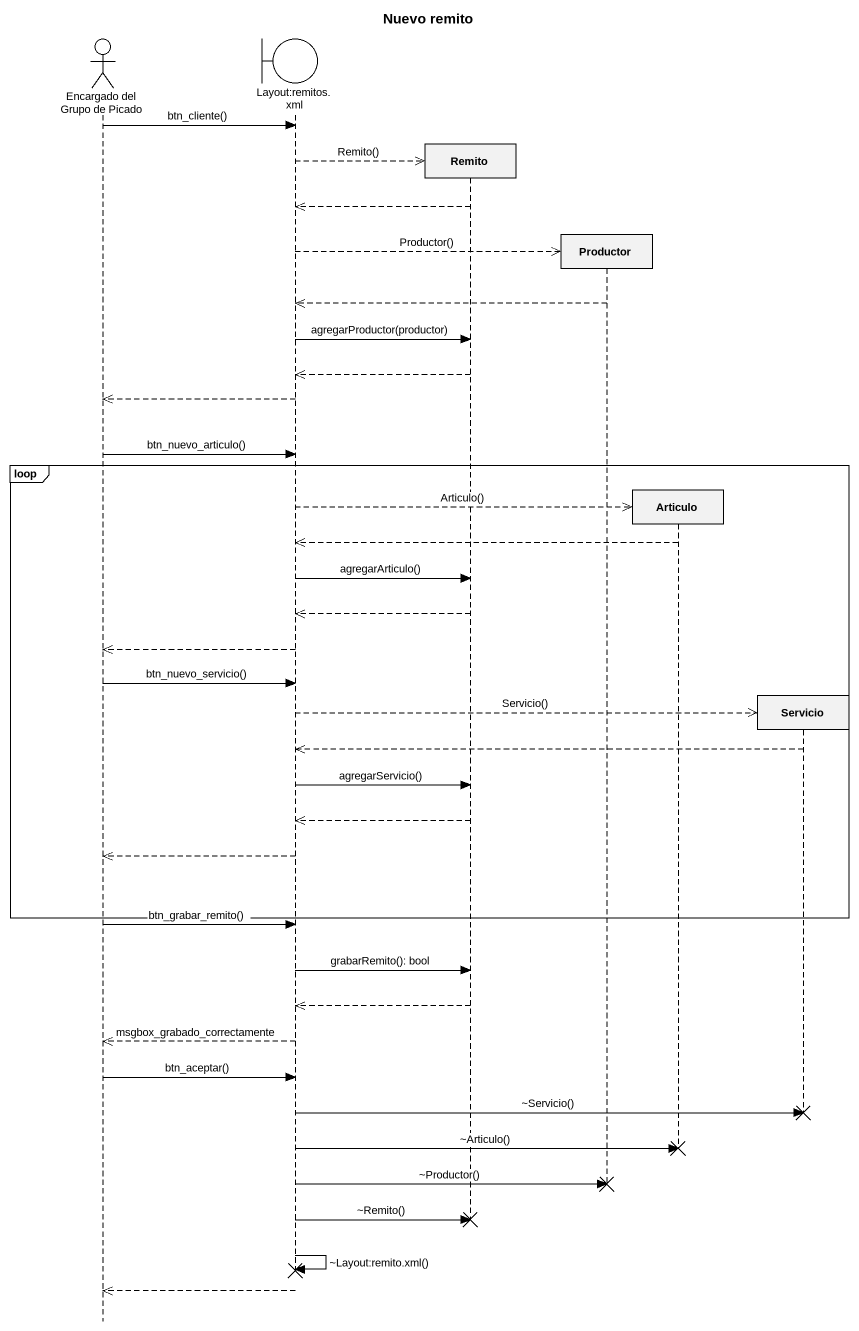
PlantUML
@startuml
title Nuevo remito
hide footbox
actor "Encargado del Grupo de Picado" as Encargado_del_Grupo_de
boundary "Layout:remitos.xml" as Layout_remitos_xml
participant Remito
participant Productor
participant Articulo
participant Servicio

Encargado_del_Grupo_de -> Layout_remitos_xml : btn_cliente()
Layout_remitos_xml -->> Remito ** : Remito()
Remito -->> Layout_remitos_xml
Layout_remitos_xml -->> Productor ** : Productor()
Productor -->> Layout_remitos_xml
Layout_remitos_xml -> Remito : agregarProductor(productor)
Remito -->> Layout_remitos_xml
Layout_remitos_xml -->> Encargado_del_Grupo_de
Encargado_del_Grupo_de -> Layout_remitos_xml : btn_nuevo_articulo()
loop
  Layout_remitos_xml -->> Articulo ** : Articulo()
  Articulo -->> Layout_remitos_xml
  Layout_remitos_xml -> Remito : agregarArticulo()
  Remito -->> Layout_remitos_xml
  Layout_remitos_xml -->> Encargado_del_Grupo_de
  Encargado_del_Grupo_de -> Layout_remitos_xml : btn_nuevo_servicio()
  Layout_remitos_xml -->> Servicio ** : Servicio()
  Servicio -->> Layout_remitos_xml
  Layout_remitos_xml -> Remito : agregarServicio()
  Remito -->> Layout_remitos_xml
  Layout_remitos_xml -->> Encargado_del_Grupo_de
end
Encargado_del_Grupo_de -> Layout_remitos_xml : btn_grabar_remito()
Layout_remitos_xml -> Remito : grabarRemito(): bool
Remito -->> Layout_remitos_xml
Layout_remitos_xml -->> Encargado_del_Grupo_de : msgbox_grabado_correctamente
Encargado_del_Grupo_de -> Layout_remitos_xml : btn_aceptar()
Layout_remitos_xml -> Servicio !! : ~Servicio()
Layout_remitos_xml -> Articulo !! : ~Articulo()
Layout_remitos_xml -> Productor !! : ~Productor()
Layout_remitos_xml -> Remito !! : ~Remito()
Layout_remitos_xml -> Layout_remitos_xml : ~Layout:remito.xml()
Layout_remitos_xml -->> Encargado_del_Grupo_de
@enduml
